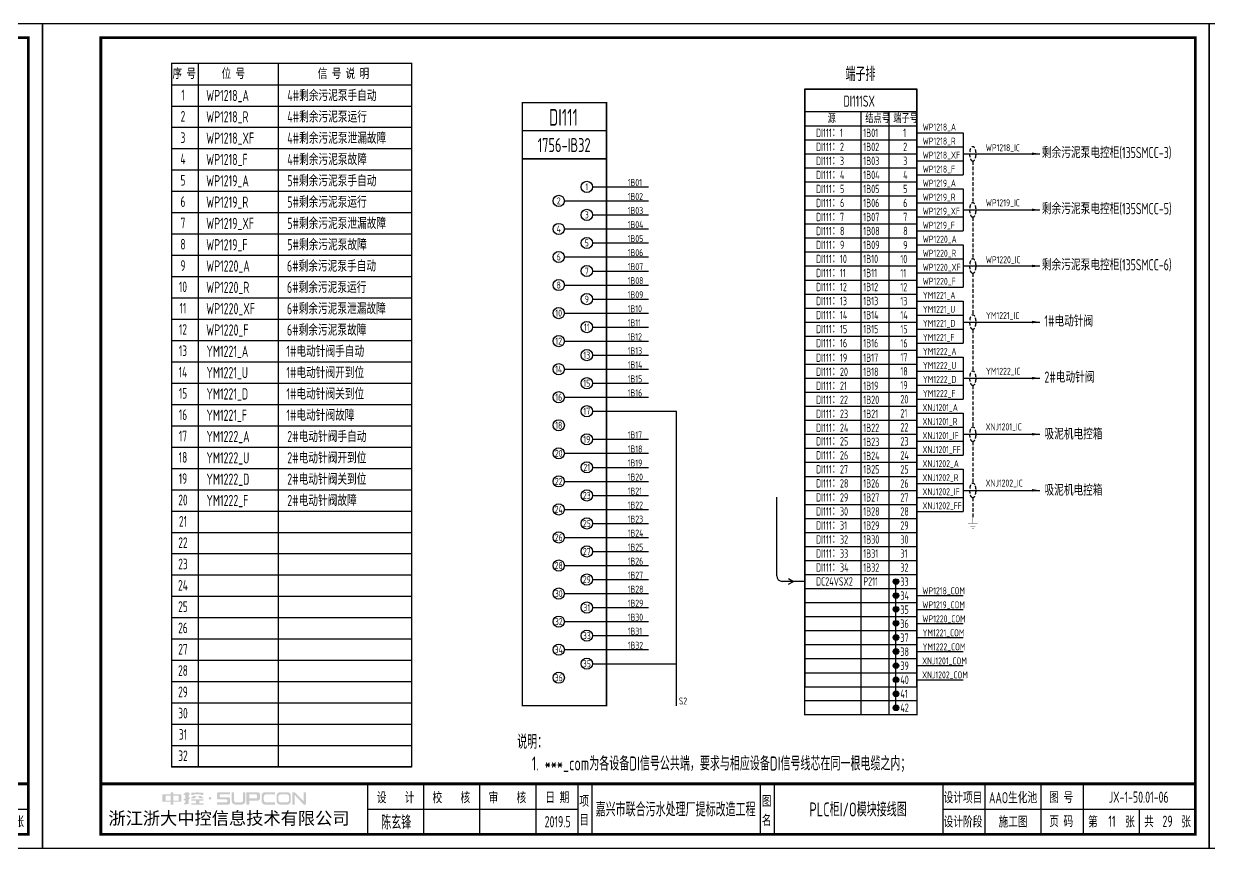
# Model space of a CAD drawing. Header units: millimetres. Extents: x 30557 to 235556, y -116603 to -73383.
# Drawn here: x 51280 to 55505, y -83077 to -80137 of the extents above; entities that cross this region are included whole.
import ezdxf
from ezdxf.enums import TextEntityAlignment as Align

# ---------------------------------------------------------------- set-up
doc = ezdxf.new("R2010")
doc.units = ezdxf.units.MM
doc.linetypes.add('DASHED2', pattern=[0.375, 0.25, -0.125])
doc.layers.add('1', color=3, linetype='Continuous')
doc.layers.add('符号层', color=3, linetype='Continuous')
doc.layers.add('_Drawing', color=7, linetype='Continuous', lineweight=25)
doc.styles.add('supcon', font='sceie.shx', dxfattribs={"width": 0.75, "height": 40, "bigfont": 'sceic.shx'})
doc.styles.add('Title', font='', dxfattribs={"height": 45})
doc.styles.get('Title').set_extended_font_data('SimHei')

# ---------------------------------------------------------------- blocks, each defined once
blk = doc.blocks.new('中控·SUPCON')
at = {"linetype": 'Continuous'}
h = blk.add_hatch(color=2, dxfattribs=at)
h.dxf.hatch_style = 1
h.paths.add_polyline_path([(34, 33), (20, 33), (20, 37), (15, 37), (15, 36), (15, 33), (0, 33), (0, 20), (13, 20), (15, 20), (15, 15), (20, 15), (20, 20), (22, 20), (34, 20)])
h.paths.add_polyline_path([(20, 30), (20, 31), (29, 31), (29, 22), (20, 22)], flags=16)
h.paths.add_polyline_path([(15, 30), (15, 22), (6, 22), (6, 31), (15, 31)], flags=16)
h.paths.add_polyline_path([(47, 32), (49, 32), (49, 35), (47, 35), (47, 37), (41, 37), (41, 35), (38, 35), (38, 32), (41, 32), (41, 25.8), (38, 25), (38, 22), (41, 22.8), (41, 18.3), (39, 17), (39, 15), (47, 16), (47, 24.5), (49, 25), (49, 28), (47, 27.5)])
h.paths.add_polyline_path([(61, 30), (55, 30), (52, 28), (52, 26), (58, 26)])
h.paths.add_polyline_path([(73, 28), (71, 28), (70, 30), (64, 30), (66, 26), (73, 26)])
h.paths.add_polyline_path([(73, 36), (64.6, 36), (64.6, 37), (60.4, 37), (60.4, 36), (52, 36), (52, 32), (56.8, 32), (56.8, 33.1), (68.2, 33.1), (68.2, 32), (73, 32)])
h.paths.add_polyline_path([(66, 22), (73, 22), (73, 24), (52, 24), (52, 22), (60, 22), (60, 17), (52, 17), (52, 15), (74, 15), (74, 17), (66, 17)])
h.paths.add_polyline_path([(82.7, 26.1, 1), (87.6, 26.1, 1)])
h.paths.add_polyline_path([(118, 28), (103.5, 28, -0.414214), (102.5, 29), (102.5, 32, -0.414214), (103.5, 33), (121, 33), (121, 37), (100.5, 37, 0.414214), (97.5, 34), (97.5, 27, 0.414214), (100.5, 24), (115, 24, -0.414214), (116, 23), (116, 20, -0.414214), (115, 19), (97.5, 19), (97.5, 15), (118, 15, 0.414214), (121, 18), (121, 25, 0.414214)])
h.paths.add_polyline_path([(128, 37), (124, 37), (124, 36), (124, 21, 0.414214), (130, 15), (142, 15, 0.414214), (148, 21), (148, 37), (144, 37), (144, 22, -0.414214), (141, 19), (131, 19, -0.414214), (128, 22)])
h.paths.add_polyline_path([(174, 26), (174, 33, 0.414214), (170, 37), (150, 37), (150, 36), (150, 15), (155, 15), (155, 22), (170, 22, 0.414214)])
h.paths.add_polyline_path([(167, 26), (155, 26), (155, 33), (167, 33, -0.414214), (169, 31), (169, 28, -0.414214)], flags=16)
h.paths.add_polyline_path([(201, 19), (185, 19, -0.414214), (181, 23), (181, 29, -0.414214), (185, 33), (201, 33), (201, 37), (183, 37, 0.414214), (177, 31), (177, 21, 0.414214), (183, 15), (201, 15)])
h.paths.add_polyline_path([(229, 21), (229, 31, 0.414214), (223, 37), (210, 37, 0.414214), (204, 31), (204, 21, 0.414214), (210, 15), (223, 15, 0.414214)])
h.paths.add_polyline_path([(207, 23), (207, 29, -0.414214), (211, 33), (222, 33, -0.414214), (226, 29), (226, 23, -0.414214), (222, 19), (211, 19, -0.414214)], flags=16)
h.paths.add_polyline_path([(236, 32.1), (252, 15), (256, 15), (256, 37), (252, 37), (252, 21), (236, 37), (232, 37), (232, 36), (232, 15), (236, 15)])
h = blk.add_hatch(color=2, dxfattribs=at)
h.dxf.hatch_style = 1
h.paths.add_polyline_path([(34, 33), (20, 33), (20, 37), (15, 37), (15, 36), (15, 33), (0, 33), (0, 20), (13, 20), (15, 20), (15, 15), (20, 15), (20, 20), (22, 20), (34, 20)])
h.paths.add_polyline_path([(20, 30), (20, 31), (29, 31), (29, 22), (20, 22)], flags=16)
h.paths.add_polyline_path([(15, 30), (15, 22), (6, 22), (6, 31), (15, 31)], flags=16)
h.paths.add_polyline_path([(47, 32), (49, 32), (49, 35), (47, 35), (47, 37), (41, 37), (41, 35), (38, 35), (38, 32), (41, 32), (41, 25.8), (38, 25), (38, 22), (41, 22.8), (41, 18.3), (39, 17), (39, 15), (47, 16), (47, 24.5), (49, 25), (49, 28), (47, 27.5)])
h.paths.add_polyline_path([(61, 30), (55, 30), (52, 28), (52, 26), (58, 26)])
h.paths.add_polyline_path([(73, 28), (71, 28), (70, 30), (64, 30), (66, 26), (73, 26)])
h.paths.add_polyline_path([(73, 36), (64.6, 36), (64.6, 37), (60.4, 37), (60.4, 36), (52, 36), (52, 32), (56.8, 32), (56.8, 33.1), (68.2, 33.1), (68.2, 32), (73, 32)])
h.paths.add_polyline_path([(66, 22), (73, 22), (73, 24), (52, 24), (52, 22), (60, 22), (60, 17), (52, 17), (52, 15), (74, 15), (74, 17), (66, 17)])
h.paths.add_polyline_path([(82.7, 26.1, 1), (87.6, 26.1, 1)])
h.paths.add_polyline_path([(118, 28), (103.5, 28, -0.414214), (102.5, 29), (102.5, 32, -0.414214), (103.5, 33), (121, 33), (121, 37), (100.5, 37, 0.414214), (97.5, 34), (97.5, 27, 0.414214), (100.5, 24), (115, 24, -0.414214), (116, 23), (116, 20, -0.414214), (115, 19), (97.5, 19), (97.5, 15), (118, 15, 0.414214), (121, 18), (121, 25, 0.414214)])
h.paths.add_polyline_path([(128, 37), (124, 37), (124, 36), (124, 21, 0.414214), (130, 15), (142, 15, 0.414214), (148, 21), (148, 37), (144, 37), (144, 22, -0.414214), (141, 19), (131, 19, -0.414214), (128, 22)])
h.paths.add_polyline_path([(174, 26), (174, 33, 0.414214), (170, 37), (150, 37), (150, 36), (150, 15), (155, 15), (155, 22), (170, 22, 0.414214)])
h.paths.add_polyline_path([(167, 26), (155, 26), (155, 33), (167, 33, -0.414214), (169, 31), (169, 28, -0.414214)], flags=16)
h.paths.add_polyline_path([(201, 19), (185, 19, -0.414214), (181, 23), (181, 29, -0.414214), (185, 33), (201, 33), (201, 37), (183, 37, 0.414214), (177, 31), (177, 21, 0.414214), (183, 15), (201, 15)])
h.paths.add_polyline_path([(229, 21), (229, 31, 0.414214), (223, 37), (210, 37, 0.414214), (204, 31), (204, 21, 0.414214), (210, 15), (223, 15, 0.414214)])
h.paths.add_polyline_path([(207, 23), (207, 29, -0.414214), (211, 33), (222, 33, -0.414214), (226, 29), (226, 23, -0.414214), (222, 19), (211, 19, -0.414214)], flags=16)
h.paths.add_polyline_path([(236, 32.1), (252, 15), (256, 15), (256, 37), (252, 37), (252, 21), (236, 37), (232, 37), (232, 36), (232, 15), (236, 15)])
h = blk.add_hatch(color=2, dxfattribs=at)
h.dxf.hatch_style = 1
h.paths.add_polyline_path([(34, 33), (20, 33), (20, 37), (15, 37), (15, 36), (15, 33), (0, 33), (0, 20), (13, 20), (15, 20), (15, 15), (20, 15), (20, 20), (22, 20), (34, 20)])
h.paths.add_polyline_path([(20, 30), (20, 31), (29, 31), (29, 22), (20, 22)], flags=16)
h.paths.add_polyline_path([(15, 30), (15, 22), (6, 22), (6, 31), (15, 31)], flags=16)
h.paths.add_polyline_path([(47, 32), (49, 32), (49, 35), (47, 35), (47, 37), (41, 37), (41, 35), (38, 35), (38, 32), (41, 32), (41, 25.8), (38, 25), (38, 22), (41, 22.8), (41, 18.3), (39, 17), (39, 15), (47, 16), (47, 24.5), (49, 25), (49, 28), (47, 27.5)])
h.paths.add_polyline_path([(61, 30), (55, 30), (52, 28), (52, 26), (58, 26)])
h.paths.add_polyline_path([(73, 28), (71, 28), (70, 30), (64, 30), (66, 26), (73, 26)])
h.paths.add_polyline_path([(73, 36), (64.6, 36), (64.6, 37), (60.4, 37), (60.4, 36), (52, 36), (52, 32), (56.8, 32), (56.8, 33.1), (68.2, 33.1), (68.2, 32), (73, 32)])
h.paths.add_polyline_path([(66, 22), (73, 22), (73, 24), (52, 24), (52, 22), (60, 22), (60, 17), (52, 17), (52, 15), (74, 15), (74, 17), (66, 17)])
h.paths.add_polyline_path([(82.7, 26.1, 1), (87.6, 26.1, 1)])
h.paths.add_polyline_path([(118, 28), (103.5, 28, -0.414214), (102.5, 29), (102.5, 32, -0.414214), (103.5, 33), (121, 33), (121, 37), (100.5, 37, 0.414214), (97.5, 34), (97.5, 27, 0.414214), (100.5, 24), (115, 24, -0.414214), (116, 23), (116, 20, -0.414214), (115, 19), (97.5, 19), (97.5, 15), (118, 15, 0.414214), (121, 18), (121, 25, 0.414214)])
h.paths.add_polyline_path([(128, 37), (124, 37), (124, 36), (124, 21, 0.414214), (130, 15), (142, 15, 0.414214), (148, 21), (148, 37), (144, 37), (144, 22, -0.414214), (141, 19), (131, 19, -0.414214), (128, 22)])
h.paths.add_polyline_path([(174, 26), (174, 33, 0.414214), (170, 37), (150, 37), (150, 36), (150, 15), (155, 15), (155, 22), (170, 22, 0.414214)])
h.paths.add_polyline_path([(167, 26), (155, 26), (155, 33), (167, 33, -0.414214), (169, 31), (169, 28, -0.414214)], flags=16)
h.paths.add_polyline_path([(201, 19), (185, 19, -0.414214), (181, 23), (181, 29, -0.414214), (185, 33), (201, 33), (201, 37), (183, 37, 0.414214), (177, 31), (177, 21, 0.414214), (183, 15), (201, 15)])
h.paths.add_polyline_path([(229, 21), (229, 31, 0.414214), (223, 37), (210, 37, 0.414214), (204, 31), (204, 21, 0.414214), (210, 15), (223, 15, 0.414214)])
h.paths.add_polyline_path([(207, 23), (207, 29, -0.414214), (211, 33), (222, 33, -0.414214), (226, 29), (226, 23, -0.414214), (222, 19), (211, 19, -0.414214)], flags=16)
h.paths.add_polyline_path([(236, 32.1), (252, 15), (256, 15), (256, 37), (252, 37), (252, 21), (236, 37), (232, 37), (232, 36), (232, 15), (236, 15)])
h = blk.add_hatch(color=2, dxfattribs=at)
h.dxf.hatch_style = 1
h.paths.add_polyline_path([(34, 33), (20, 33), (20, 37), (15, 37), (15, 36), (15, 33), (0, 33), (0, 20), (13, 20), (15, 20), (15, 15), (20, 15), (20, 20), (22, 20), (34, 20)])
h.paths.add_polyline_path([(20, 30), (20, 31), (29, 31), (29, 22), (20, 22)], flags=16)
h.paths.add_polyline_path([(15, 30), (15, 22), (6, 22), (6, 31), (15, 31)], flags=16)
h.paths.add_polyline_path([(47, 32), (49, 32), (49, 35), (47, 35), (47, 37), (41, 37), (41, 35), (38, 35), (38, 32), (41, 32), (41, 25.8), (38, 25), (38, 22), (41, 22.8), (41, 18.3), (39, 17), (39, 15), (47, 16), (47, 24.5), (49, 25), (49, 28), (47, 27.5)])
h.paths.add_polyline_path([(61, 30), (55, 30), (52, 28), (52, 26), (58, 26)])
h.paths.add_polyline_path([(73, 28), (71, 28), (70, 30), (64, 30), (66, 26), (73, 26)])
h.paths.add_polyline_path([(73, 36), (64.6, 36), (64.6, 37), (60.4, 37), (60.4, 36), (52, 36), (52, 32), (56.8, 32), (56.8, 33.1), (68.2, 33.1), (68.2, 32), (73, 32)])
h.paths.add_polyline_path([(66, 22), (73, 22), (73, 24), (52, 24), (52, 22), (60, 22), (60, 17), (52, 17), (52, 15), (74, 15), (74, 17), (66, 17)])
h.paths.add_polyline_path([(82.7, 26.1, 1), (87.6, 26.1, 1)])
h.paths.add_polyline_path([(118, 28), (103.5, 28, -0.414214), (102.5, 29), (102.5, 32, -0.414214), (103.5, 33), (121, 33), (121, 37), (100.5, 37, 0.414214), (97.5, 34), (97.5, 27, 0.414214), (100.5, 24), (115, 24, -0.414214), (116, 23), (116, 20, -0.414214), (115, 19), (97.5, 19), (97.5, 15), (118, 15, 0.414214), (121, 18), (121, 25, 0.414214)])
h.paths.add_polyline_path([(128, 37), (124, 37), (124, 36), (124, 21, 0.414214), (130, 15), (142, 15, 0.414214), (148, 21), (148, 37), (144, 37), (144, 22, -0.414214), (141, 19), (131, 19, -0.414214), (128, 22)])
h.paths.add_polyline_path([(174, 26), (174, 33, 0.414214), (170, 37), (150, 37), (150, 36), (150, 15), (155, 15), (155, 22), (170, 22, 0.414214)])
h.paths.add_polyline_path([(167, 26), (155, 26), (155, 33), (167, 33, -0.414214), (169, 31), (169, 28, -0.414214)], flags=16)
h.paths.add_polyline_path([(201, 19), (185, 19, -0.414214), (181, 23), (181, 29, -0.414214), (185, 33), (201, 33), (201, 37), (183, 37, 0.414214), (177, 31), (177, 21, 0.414214), (183, 15), (201, 15)])
h.paths.add_polyline_path([(229, 21), (229, 31, 0.414214), (223, 37), (210, 37, 0.414214), (204, 31), (204, 21, 0.414214), (210, 15), (223, 15, 0.414214)])
h.paths.add_polyline_path([(207, 23), (207, 29, -0.414214), (211, 33), (222, 33, -0.414214), (226, 29), (226, 23, -0.414214), (222, 19), (211, 19, -0.414214)], flags=16)
h.paths.add_polyline_path([(236, 32.1), (252, 15), (256, 15), (256, 37), (252, 37), (252, 21), (236, 37), (232, 37), (232, 36), (232, 15), (236, 15)])
h = blk.add_hatch(color=2, dxfattribs=at)
h.dxf.hatch_style = 1
h.paths.add_polyline_path([(34, 33), (20, 33), (20, 37), (15, 37), (15, 36), (15, 33), (0, 33), (0, 20), (13, 20), (15, 20), (15, 15), (20, 15), (20, 20), (22, 20), (34, 20)])
h.paths.add_polyline_path([(20, 30), (20, 31), (29, 31), (29, 22), (20, 22)], flags=16)
h.paths.add_polyline_path([(15, 30), (15, 22), (6, 22), (6, 31), (15, 31)], flags=16)
h.paths.add_polyline_path([(47, 32), (49, 32), (49, 35), (47, 35), (47, 37), (41, 37), (41, 35), (38, 35), (38, 32), (41, 32), (41, 25.8), (38, 25), (38, 22), (41, 22.8), (41, 18.3), (39, 17), (39, 15), (47, 16), (47, 24.5), (49, 25), (49, 28), (47, 27.5)])
h.paths.add_polyline_path([(61, 30), (55, 30), (52, 28), (52, 26), (58, 26)])
h.paths.add_polyline_path([(73, 28), (71, 28), (70, 30), (64, 30), (66, 26), (73, 26)])
h.paths.add_polyline_path([(73, 36), (64.6, 36), (64.6, 37), (60.4, 37), (60.4, 36), (52, 36), (52, 32), (56.8, 32), (56.8, 33.1), (68.2, 33.1), (68.2, 32), (73, 32)])
h.paths.add_polyline_path([(66, 22), (73, 22), (73, 24), (52, 24), (52, 22), (60, 22), (60, 17), (52, 17), (52, 15), (74, 15), (74, 17), (66, 17)])
h.paths.add_polyline_path([(82.7, 26.1, 1), (87.6, 26.1, 1)])
h.paths.add_polyline_path([(118, 28), (103.5, 28, -0.414214), (102.5, 29), (102.5, 32, -0.414214), (103.5, 33), (121, 33), (121, 37), (100.5, 37, 0.414214), (97.5, 34), (97.5, 27, 0.414214), (100.5, 24), (115, 24, -0.414214), (116, 23), (116, 20, -0.414214), (115, 19), (97.5, 19), (97.5, 15), (118, 15, 0.414214), (121, 18), (121, 25, 0.414214)])
h.paths.add_polyline_path([(128, 37), (124, 37), (124, 36), (124, 21, 0.414214), (130, 15), (142, 15, 0.414214), (148, 21), (148, 37), (144, 37), (144, 22, -0.414214), (141, 19), (131, 19, -0.414214), (128, 22)])
h.paths.add_polyline_path([(174, 26), (174, 33, 0.414214), (170, 37), (150, 37), (150, 36), (150, 15), (155, 15), (155, 22), (170, 22, 0.414214)])
h.paths.add_polyline_path([(167, 26), (155, 26), (155, 33), (167, 33, -0.414214), (169, 31), (169, 28, -0.414214)], flags=16)
h.paths.add_polyline_path([(201, 19), (185, 19, -0.414214), (181, 23), (181, 29, -0.414214), (185, 33), (201, 33), (201, 37), (183, 37, 0.414214), (177, 31), (177, 21, 0.414214), (183, 15), (201, 15)])
h.paths.add_polyline_path([(229, 21), (229, 31, 0.414214), (223, 37), (210, 37, 0.414214), (204, 31), (204, 21, 0.414214), (210, 15), (223, 15, 0.414214)])
h.paths.add_polyline_path([(207, 23), (207, 29, -0.414214), (211, 33), (222, 33, -0.414214), (226, 29), (226, 23, -0.414214), (222, 19), (211, 19, -0.414214)], flags=16)
h.paths.add_polyline_path([(236, 32.1), (252, 15), (256, 15), (256, 37), (252, 37), (252, 21), (236, 37), (232, 37), (232, 36), (232, 15), (236, 15)])
h = blk.add_hatch(color=2, dxfattribs=at)
h.dxf.hatch_style = 1
h.paths.add_polyline_path([(34, 33), (20, 33), (20, 37), (15, 37), (15, 36), (15, 33), (0, 33), (0, 20), (13, 20), (15, 20), (15, 15), (20, 15), (20, 20), (22, 20), (34, 20)])
h.paths.add_polyline_path([(20, 30), (20, 31), (29, 31), (29, 22), (20, 22)], flags=16)
h.paths.add_polyline_path([(15, 30), (15, 22), (6, 22), (6, 31), (15, 31)], flags=16)
h.paths.add_polyline_path([(47, 32), (49, 32), (49, 35), (47, 35), (47, 37), (41, 37), (41, 35), (38, 35), (38, 32), (41, 32), (41, 25.8), (38, 25), (38, 22), (41, 22.8), (41, 18.3), (39, 17), (39, 15), (47, 16), (47, 24.5), (49, 25), (49, 28), (47, 27.5)])
h.paths.add_polyline_path([(61, 30), (55, 30), (52, 28), (52, 26), (58, 26)])
h.paths.add_polyline_path([(73, 28), (71, 28), (70, 30), (64, 30), (66, 26), (73, 26)])
h.paths.add_polyline_path([(73, 36), (64.6, 36), (64.6, 37), (60.4, 37), (60.4, 36), (52, 36), (52, 32), (56.8, 32), (56.8, 33.1), (68.2, 33.1), (68.2, 32), (73, 32)])
h.paths.add_polyline_path([(66, 22), (73, 22), (73, 24), (52, 24), (52, 22), (60, 22), (60, 17), (52, 17), (52, 15), (74, 15), (74, 17), (66, 17)])
h.paths.add_polyline_path([(82.7, 26.1, 1), (87.6, 26.1, 1)])
h.paths.add_polyline_path([(118, 28), (103.5, 28, -0.414214), (102.5, 29), (102.5, 32, -0.414214), (103.5, 33), (121, 33), (121, 37), (100.5, 37, 0.414214), (97.5, 34), (97.5, 27, 0.414214), (100.5, 24), (115, 24, -0.414214), (116, 23), (116, 20, -0.414214), (115, 19), (97.5, 19), (97.5, 15), (118, 15, 0.414214), (121, 18), (121, 25, 0.414214)])
h.paths.add_polyline_path([(128, 37), (124, 37), (124, 36), (124, 21, 0.414214), (130, 15), (142, 15, 0.414214), (148, 21), (148, 37), (144, 37), (144, 22, -0.414214), (141, 19), (131, 19, -0.414214), (128, 22)])
h.paths.add_polyline_path([(174, 26), (174, 33, 0.414214), (170, 37), (150, 37), (150, 36), (150, 15), (155, 15), (155, 22), (170, 22, 0.414214)])
h.paths.add_polyline_path([(167, 26), (155, 26), (155, 33), (167, 33, -0.414214), (169, 31), (169, 28, -0.414214)], flags=16)
h.paths.add_polyline_path([(201, 19), (185, 19, -0.414214), (181, 23), (181, 29, -0.414214), (185, 33), (201, 33), (201, 37), (183, 37, 0.414214), (177, 31), (177, 21, 0.414214), (183, 15), (201, 15)])
h.paths.add_polyline_path([(229, 21), (229, 31, 0.414214), (223, 37), (210, 37, 0.414214), (204, 31), (204, 21, 0.414214), (210, 15), (223, 15, 0.414214)])
h.paths.add_polyline_path([(207, 23), (207, 29, -0.414214), (211, 33), (222, 33, -0.414214), (226, 29), (226, 23, -0.414214), (222, 19), (211, 19, -0.414214)], flags=16)
h.paths.add_polyline_path([(236, 32.1), (252, 15), (256, 15), (256, 37), (252, 37), (252, 21), (236, 37), (232, 37), (232, 36), (232, 15), (236, 15)])
blk = doc.blocks.new('supcon图框')
at = {"linetype": 'Continuous'}
for p, q in [((6145.7, 4361.7), (1987.7, 4361.7)), ((1987.7, 4361.7), (1987.7, 1421.7)), ((6145.7, 1421.7), (6145.7, 4361.7)), ((1987.7, 1421.7), (6145.7, 1421.7))]:
    blk.add_line(p, q, dxfattribs=at)
for p, q in [((3145.7, 1651.7), (3145.7, 1471.7)), ((3345.7, 1651.7), (3345.7, 1471.7)), ((3545.7, 1651.7), (3545.7, 1471.7)), ((3745.7, 1651.7), (3745.7, 1471.7)), ((3895.7, 1651.7), (3895.7, 1471.7)), ((3945.7, 1651.7), (3945.7, 1471.7)), ((4545.7, 1651.7), (4545.7, 1471.7)), ((4595.7, 1651.7), (4595.7, 1471.7)), ((5195.7, 1651.7), (5195.7, 1471.7)), ((5345.7, 1651.7), (5345.7, 1471.7)), ((5545.7, 1651.7), (5545.7, 1471.7)), ((5695.7, 1651.7), (5695.7, 1471.7)), ((3145.7, 1561.7), (3895.7, 1561.7)), ((5195.7, 1561.7), (6095.7, 1561.7)), ((5895.7, 1561.7), (5895.7, 1471.7))]:
    blk.add_line(p, q)
at = {"linetype": 'Continuous', "const_width": 10}
blk.add_lwpolyline([(2195.7, 4311.7), (6095.7, 4311.7), (6095.7, 1471.7), (2195.7, 1471.7)], close=True, dxfattribs=at)
blk.add_lwpolyline([(2195.7, 1651.7), (6095.7, 1651.7)], dxfattribs=at)
at = {"linetype": 'Continuous', "xscale": 2, "yscale": 2, "zscale": 2}
blk.add_blockref('中控·SUPCON', (2414.6, 1547.7), dxfattribs=at)
at = {"style": 'supcon', "width": 0.75}
for s, p in [('设    计', (3246.2, 1604.2)), ('校    核', (3444.8, 1604.2)), ('审    核', (3644.5, 1604.2)), ('日 期', (3822.5, 1604.2)), ('项', (3918.2, 1590.7)), ('图', (4568.2, 1590.7)), ('设计项目', (5268, 1604.2)), ('图 号', (5618, 1604.2)), ('目', (3918.2, 1522.9)), ('名', (4568.2, 1522.9)), ('设计阶段', (5268, 1518.1)), ('施工图', (5446.5, 1518.1)), ('页 码', (5618, 1518.1)), ('第      张', (5797, 1518.1)), ('共      张', (5997, 1518.1))]:
    blk.add_text(s, height=40, dxfattribs=at).set_placement(p, align=Align.MIDDLE)
at = {"style": 'Title'}
blk.add_text('浙江浙大中控信息技术有限公司', height=45, dxfattribs=at).set_placement((2222.8, 1506.2))
blk = doc.blocks.new('DI端子_42')
at = {"lineweight": -3}
h = blk.add_hatch(color=256, dxfattribs=at)
h.dxf.hatch_style = 1
h.paths.add_polyline_path([(10680.5, 453.6, 1), (10660.5, 453.6, 1)])
h = blk.add_hatch(color=256, dxfattribs=at)
h.dxf.hatch_style = 1
h.paths.add_polyline_path([(10680.5, 403.6, 1), (10660.5, 403.6, 1)])
h = blk.add_hatch(color=256, dxfattribs=at)
h.dxf.hatch_style = 1
h.paths.add_polyline_path([(10680.5, 354.9, 1), (10660.5, 354.9, 1)])
h = blk.add_hatch(color=256, dxfattribs=at)
h.dxf.hatch_style = 1
h.paths.add_polyline_path([(10680.5, 304.9, 1), (10660.5, 304.9, 1)])
h = blk.add_hatch(color=256, dxfattribs=at)
h.dxf.hatch_style = 1
h.paths.add_polyline_path([(10680.5, 254.2, 1), (10660.5, 254.2, 1)])
h = blk.add_hatch(color=256, dxfattribs=at)
h.dxf.hatch_style = 1
h.paths.add_polyline_path([(10680.5, 204.2, 1), (10660.5, 204.2, 1)])
h = blk.add_hatch(color=256, dxfattribs=at)
h.dxf.hatch_style = 1
h.paths.add_polyline_path([(10680.5, 153.8, 1), (10660.5, 153.8, 1)])
h = blk.add_hatch(color=256, dxfattribs=at)
h.dxf.hatch_style = 1
h.paths.add_polyline_path([(10680.5, 103.8, 1), (10660.5, 103.8, 1)])
h = blk.add_hatch(color=256, dxfattribs=at)
h.dxf.hatch_style = 1
h.paths.add_polyline_path([(10680.5, 53.5, 1), (10660.5, 53.5, 1)])
h = blk.add_hatch(color=256, dxfattribs=at)
h.dxf.hatch_style = 1
h.paths.add_polyline_path([(10680.5, 3.5, 1), (10660.5, 3.5, 1)])
for p, q in [((10345.5, 2208.8), (10345.5, 78.8)), ((10745.5, 2208.8), (10345.5, 2208.8)), ((10745.5, 78.8), (10745.5, 2208.8)), ((10545.5, 2128.8), (10545.5, 78.8)), ((10645.5, 2128.8), (10645.5, 78.8)), ((10345.5, 2078.8), (10745.5, 2078.8)), ((10345.5, 2028.8), (10745.5, 2028.8)), ((10345.5, 1978.8), (10745.5, 1978.8)), ((10345.5, 1928.8), (10745.5, 1928.8)), ((10345.5, 1878.8), (10745.5, 1878.8)), ((10345.5, 1828.8), (10745.5, 1828.8)), ((10345.5, 1778.8), (10745.5, 1778.8)), ((10345.5, 1728.8), (10745.5, 1728.8)), ((10345.5, 1678.8), (10745.5, 1678.8)), ((10345.5, 1628.8), (10745.5, 1628.8)), ((10345.5, 1578.8), (10745.5, 1578.8)), ((10345.5, 1528.8), (10745.5, 1528.8)), ((10345.5, 1478.8), (10745.5, 1478.8)), ((10345.5, 1428.8), (10745.5, 1428.8)), ((10345.5, 1378.8), (10745.5, 1378.8)), ((10345.5, 1328.8), (10745.5, 1328.8)), ((10345.5, 1278.8), (10745.5, 1278.8)), ((10345.5, 1228.8), (10745.5, 1228.8)), ((10345.5, 1178.8), (10745.5, 1178.8)), ((10345.5, 1128.8), (10745.5, 1128.8)), ((10345.5, 1078.8), (10745.5, 1078.8)), ((10345.5, 1028.8), (10745.5, 1028.8)), ((10345.5, 978.8), (10745.5, 978.8)), ((10345.5, 928.8), (10745.5, 928.8)), ((10345.5, 878.8), (10745.5, 878.8)), ((10345.5, 828.8), (10745.5, 828.8)), ((10345.5, 778.8), (10745.5, 778.8)), ((10345.5, 728.8), (10745.5, 728.8)), ((10345.5, 678.8), (10745.5, 678.8)), ((10345.5, 628.8), (10745.5, 628.8)), ((10345.5, 578.8), (10745.5, 578.8)), ((10345.5, 528.8), (10745.5, 528.8)), ((10345.5, 478.8), (10745.5, 478.8)), ((10345.5, 428.8), (10745.5, 428.8)), ((10345.5, 378.8), (10745.5, 378.8)), ((10345.5, 328.8), (10745.5, 328.8)), ((10345.5, 278.8), (10745.5, 278.8)), ((10345.5, 228.8), (10745.5, 228.8)), ((10345.5, 178.8), (10745.5, 178.8)), ((10345.5, 128.8), (10745.5, 128.8))]:
    blk.add_line(p, q, dxfattribs=at)
for p, q in [((10345.5, 2208.8), (10745.5, 2208.8)), ((10345.5, -21.2), (10345.5, 2208.8)), ((10745.5, 2208.8), (10745.5, -21.2)), ((10670, 2.9), (10670, 454.3)), ((10345.5, 78.8), (10745.5, 78.8)), ((10345.5, 28.8), (10345.5, 78.8)), ((10545.5, 78.8), (10545.5, -21.2)), ((10645.5, 78.8), (10645.5, -21.2)), ((10745.5, 78.8), (10745.5, 28.8)), ((10745.5, 28.8), (10345.5, 28.8)), ((10345.5, -21.2), (10345.5, 28.8)), ((10745.5, 28.8), (10745.5, -21.2)), ((10745.5, -21.2), (10345.5, -21.2)), ((10745.5, -21.2), (10345.5, -21.2))]:
    blk.add_line(p, q)
at = {"const_width": 5}
blk.add_lwpolyline([(10345.5, 2208.8), (10745.5, 2208.8), (10745.5, -21.2), (10345.5, -21.2), (10345.5, 2208.8)], dxfattribs=at)
at = {"lineweight": -3, "const_width": 5}
blk.add_lwpolyline([(10345.5, 2128.8), (10745.5, 2128.8)], dxfattribs=at)
at = {"lineweight": -3}
for centre in [(10670.5, 453.6), (10670.5, 403.6), (10670.5, 354.9), (10670.5, 304.9), (10670.5, 254.2), (10670.5, 204.2), (10670.5, 153.8), (10670.5, 103.8), (10670.5, 53.5), (10670.5, 3.5)]:
    blk.add_circle(centre, 10, dxfattribs=at)
at = {"color": 7, "style": 'supcon', "width": 0.75}
for s, p in [('源', (10427.3, 2088.6)), ('结点号', (10561.2, 2088.6)), ('端子号', (10661.2, 2088.6)), ('1', (10696.4, 2038.6)), ('2', (10696.4, 1988.6)), ('3', (10696.4, 1938.6)), ('4', (10696.4, 1888.6)), ('5', (10696.4, 1838.6)), ('6', (10696.4, 1788.6)), ('7', (10696.4, 1738.6)), ('8', (10696.4, 1688.6)), ('9', (10696.4, 1638.6)), ('10', (10686.4, 1588.6)), ('11', (10686.4, 1538.6)), ('12', (10686.4, 1488.6)), ('13', (10686.4, 1438.6)), ('14', (10686.4, 1388.6)), ('15', (10686.4, 1338.6)), ('16', (10686.4, 1288.6)), ('17', (10686.4, 1238.6)), ('18', (10686.4, 1188.6)), ('19', (10686.4, 1138.6)), ('20', (10686.4, 1088.6)), ('21', (10686.4, 1038.6)), ('22', (10686.4, 988.6)), ('23', (10686.4, 938.6)), ('24', (10686.4, 888.6)), ('25', (10686.4, 838.6)), ('26', (10686.4, 788.6)), ('27', (10686.4, 738.6)), ('28', (10686.4, 688.6)), ('29', (10686.4, 638.6)), ('30', (10686.4, 588.6)), ('31', (10686.4, 538.6)), ('32', (10686.4, 488.6)), ('33', (10686.4, 438.6)), ('34', (10686.4, 388.6)), ('35', (10686.4, 338.6)), ('36', (10686.4, 288.6)), ('37', (10686.4, 238.6)), ('38', (10686.4, 188.6)), ('39', (10686.4, 138.6)), ('40', (10686.4, 88.6)), ('41', (10686.4, 38.6)), ('42', (10686.4, -11.2))]:
    blk.add_text(s, height=30, dxfattribs=at).set_placement(p)
blk = doc.blocks.new('1756-IB32')
at = {"linetype": 'Continuous'}
for p, q in [((13409.3, 32239.5), (13609.3, 32239.5)), ((13309.3, 32189.5), (13609.3, 32189.5)), ((13409.3, 32139.5), (13609.3, 32139.5)), ((13309.3, 32089.5), (13609.3, 32089.5)), ((13409.3, 32039.5), (13609.3, 32039.5)), ((13309.3, 31989.5), (13609.3, 31989.5)), ((13409.3, 31939.5), (13609.3, 31939.5)), ((13309.3, 31889.5), (13609.3, 31889.5)), ((13409.3, 31839.5), (13609.3, 31839.5)), ((13309.3, 31789.5), (13609.3, 31789.5)), ((13409.3, 31739.5), (13609.3, 31739.5)), ((13309.3, 31689.5), (13609.3, 31689.5)), ((13409.3, 31639.5), (13609.3, 31639.5)), ((13309.3, 31589.5), (13609.3, 31589.5)), ((13409.3, 31539.5), (13609.3, 31539.5)), ((13309.3, 31489.5), (13609.3, 31489.5)), ((13409.3, 31339.5), (13609.3, 31339.5)), ((13309.3, 31289.5), (13609.3, 31289.5)), ((13409.3, 31239.5), (13609.3, 31239.5)), ((13309.3, 31189.5), (13609.3, 31189.5)), ((13409.3, 31139.5), (13609.3, 31139.5)), ((13309.3, 31089.5), (13609.3, 31089.5)), ((13409.3, 31039.5), (13609.3, 31039.5)), ((13309.3, 30989.5), (13609.3, 30989.5)), ((13409.3, 30939.5), (13609.3, 30939.5)), ((13309.3, 30889.5), (13609.3, 30889.5)), ((13409.3, 30839.5), (13609.3, 30839.5)), ((13309.3, 30789.5), (13609.3, 30789.5)), ((13409.3, 30739.5), (13609.3, 30739.5)), ((13309.3, 30689.5), (13609.3, 30689.5)), ((13409.3, 30639.5), (13609.3, 30639.5)), ((13309.3, 30589.5), (13609.3, 30589.5))]:
    blk.add_line(p, q, dxfattribs=at)
at = {"color": 5, "linetype": 'Continuous'}
for p, q in [((13409.3, 31439.5), (13709.3, 31439.5)), ((13709.3, 30389.5), (13709.3, 31439.5)), ((13409.3, 30539.5), (13709.3, 30539.5))]:
    blk.add_line(p, q, dxfattribs=at)
at = {"linetype": 'Continuous', "const_width": 5}
blk.add_lwpolyline([(13159.3, 32539.5), (13459.3, 32539.5), (13459.3, 30389.5), (13159.3, 30389.5)], close=True, dxfattribs=at)
for points in [[(13159.3, 32439.5), (13459.3, 32439.5)], [(13159.3, 32339.5), (13459.3, 32339.5)]]:
    blk.add_lwpolyline(points, dxfattribs=at)
at = {"lineweight": -3}
for centre in [(13389.3, 32239.5), (13289.3, 32189.5), (13389.3, 32139.5), (13289.3, 32089.5), (13389.3, 32039.5), (13289.3, 31989.5), (13389.3, 31939.5), (13289.3, 31889.5), (13389.3, 31839.5), (13289.3, 31789.5), (13389.3, 31739.5), (13289.3, 31689.5), (13389.3, 31639.5), (13289.3, 31589.5), (13389.3, 31539.5), (13289.3, 31489.5), (13389.3, 31439.5), (13289.3, 31389.5), (13389.3, 31339.5), (13289.3, 31289.5), (13389.3, 31239.5), (13289.3, 31189.5), (13389.3, 31139.5), (13289.3, 31089.5), (13389.3, 31039.5), (13289.3, 30989.5), (13389.3, 30939.5), (13289.3, 30889.5), (13389.3, 30839.5), (13289.3, 30789.5), (13389.3, 30739.5), (13289.3, 30689.5), (13389.3, 30639.5), (13289.3, 30589.5), (13389.3, 30539.5), (13289.3, 30489.5)]:
    blk.add_circle(centre, 20, dxfattribs=at)
at = {"color": 7, "style": 'supcon', "width": 0.75}
blk.add_text('1756-IB32', height=50, dxfattribs=at).set_placement((13308.4, 32388.6), align=Align.MIDDLE)
at = {"style": 'supcon', "width": 0.75}
for s, p in [('1', (13389.1, 32239.5)), ('2', (13289.1, 32189.5)), ('3', (13389.1, 32139.5)), ('4', (13289.1, 32089.5)), ('5', (13389.1, 32039.5)), ('6', (13289.1, 31989.5)), ('7', (13389.1, 31939.5)), ('8', (13289.1, 31889.5)), ('9', (13389.1, 31839.5)), ('10', (13289.1, 31789.5)), ('11', (13389.1, 31739.5)), ('12', (13289.1, 31689.5)), ('13', (13389.1, 31639.5)), ('14', (13289.1, 31589.5)), ('15', (13389.1, 31539.5)), ('16', (13289.1, 31489.5)), ('17', (13389.1, 31439.5)), ('18', (13289.1, 31389.5)), ('19', (13389.1, 31339.5)), ('20', (13289.1, 31289.5)), ('21', (13389.1, 31239.5)), ('22', (13289.1, 31189.5)), ('23', (13389.1, 31139.5)), ('24', (13289.1, 31089.5)), ('25', (13389.1, 31039.5)), ('26', (13289.1, 30989.5)), ('27', (13389.1, 30939.5)), ('28', (13289.1, 30889.5)), ('29', (13389.1, 30839.5)), ('30', (13289.1, 30789.5)), ('31', (13389.1, 30739.5)), ('32', (13289.1, 30689.5)), ('33', (13389.1, 30639.5)), ('34', (13289.1, 30589.5)), ('35', (13389.1, 30539.5)), ('36', (13289.1, 30489.5))]:
    blk.add_text(s, height=25, dxfattribs=at).set_placement(p, align=Align.MIDDLE)

msp = doc.modelspace()

# ---------------------------------------------------------------- linework, layer by layer
at = {"lineweight": -3}
for p, q in [((51902.1, -80278.3), (51902.1, -81038.3)), ((52187.1, -80278.3), (52187.1, -81038.3)), ((51807.1, -80354.3), (52662.1, -80354.3)), ((51807.1, -80430.3), (52662.1, -80430.3)), ((51807.1, -80506.3), (52662.1, -80506.3)), ((51807.1, -80582.3), (52662.1, -80582.3)), ((51807.1, -80658.3), (52662.1, -80658.3)), ((51807.1, -80734.3), (52662.1, -80734.3)), ((51807.1, -80810.3), (52662.1, -80810.3)), ((51807.1, -80886.3), (52662.1, -80886.3)), ((51807.1, -80962.3), (52662.1, -80962.3)), ((51807.1, -81038.3), (52662.1, -81038.3)), ((51902.1, -81038.3), (51902.1, -82786.3)), ((52187.1, -81038.3), (52187.1, -82786.3)), ((51807.1, -81114.3), (52662.1, -81114.3)), ((51807.1, -81190.3), (52662.1, -81190.3)), ((51807.1, -81266.3), (52662.1, -81266.3)), ((51807.1, -81342.3), (52662.1, -81342.3)), ((51807.1, -81418.3), (52662.1, -81418.3)), ((51807.1, -81494.3), (52662.1, -81494.3)), ((51807.1, -81570.3), (52662.1, -81570.3)), ((51807.1, -81646.3), (52662.1, -81646.3)), ((51807.1, -81722.3), (52662.1, -81722.3)), ((51807.1, -81798.3), (52662.1, -81798.3)), ((51807.1, -81874.3), (52662.1, -81874.3)), ((51807.1, -81950.3), (52662.1, -81950.3)), ((51807.1, -82026.3), (52662.1, -82026.3)), ((51807.1, -82102.3), (52662.1, -82102.3)), ((51807.1, -82178.3), (52662.1, -82178.3)), ((51807.1, -82254.3), (52662.1, -82254.3)), ((51807.1, -82330.3), (52662.1, -82330.3)), ((51807.1, -82406.3), (52662.1, -82406.3)), ((51807.1, -82482.3), (52662.1, -82482.3)), ((51807.1, -82558.3), (52662.1, -82558.3)), ((51807.1, -82634.3), (52662.1, -82634.3)), ((51807.1, -82710.3), (52662.1, -82710.3)), ((51807.1, -82786.3), (52662.1, -82786.3))]:
    msp.add_line(p, q, dxfattribs=at)
for p, q in [((54463.3, -80525.6), (54627.5, -80525.6)), ((54627.5, -80525.6), (54627.5, -80675.6)), ((54463.3, -80575.6), (54627.5, -80575.6)), ((54627.5, -80600.6), (54901, -80600.6)), ((54463.3, -80625.6), (54627.5, -80625.6)), ((54463.3, -80675.6), (54627.5, -80675.6)), ((54463.3, -80725.6), (54627.5, -80725.6)), ((54627.5, -80725.6), (54627.5, -80875.6)), ((54463.3, -80775.6), (54627.5, -80775.6)), ((54627.5, -80800.6), (54901, -80800.6)), ((54463.3, -80825.6), (54627.5, -80825.6)), ((54463.3, -80875.6), (54627.5, -80875.6)), ((54463.3, -80925.6), (54627.5, -80925.6)), ((54627.5, -80925.6), (54627.5, -81075.6)), ((54463.3, -80975.6), (54627.5, -80975.6)), ((54463.3, -81025.6), (54627.5, -81025.6)), ((54627.5, -81000.6), (54901, -81000.6)), ((54463.3, -81075.6), (54627.5, -81075.6)), ((54463.3, -81125.6), (54627.5, -81125.6)), ((54627.5, -81125.6), (54627.5, -81275.6)), ((54463.3, -81175.6), (54627.5, -81175.6)), ((54463.3, -81225.6), (54627.5, -81225.6)), ((54627.5, -81200.6), (54901, -81200.6)), ((54463.3, -81275.6), (54627.5, -81275.6)), ((54463.3, -81325.6), (54627.5, -81325.6)), ((54627.5, -81325.6), (54627.5, -81475.6)), ((54463.3, -81375.6), (54627.5, -81375.6)), ((54627.5, -81400.6), (54901, -81400.6)), ((54463.3, -81425.6), (54627.5, -81425.6)), ((54463.3, -81475.6), (54627.5, -81475.6)), ((54463.3, -81525.6), (54627.5, -81525.6)), ((54627.5, -81525.6), (54627.5, -81675.6)), ((54463.3, -81575.6), (54627.5, -81575.6)), ((54627.5, -81600.6), (54901, -81600.6)), ((54463.3, -81625.6), (54627.5, -81625.6)), ((54463.3, -81675.6), (54627.5, -81675.6)), ((54463.3, -81725.6), (54627.5, -81725.6)), ((54627.5, -81725.6), (54627.5, -81875.6)), ((54463.3, -81775.6), (54627.5, -81775.6)), ((54463.3, -81825.6), (54627.5, -81825.6)), ((54627.5, -81800.6), (54901, -81800.6)), ((54463.3, -81875.6), (54627.5, -81875.6)), ((54463.3, -82175.6), (54627.5, -82175.6)), ((54463.3, -82225.6), (54627.5, -82225.6)), ((54463.3, -82275.6), (54627.5, -82275.6)), ((54463.3, -82325.6), (54627.5, -82325.6)), ((54463.3, -82375.6), (54627.5, -82375.6)), ((54463.3, -82425.6), (54627.5, -82425.6)), ((54463.3, -82475.6), (54627.5, -82475.6))]:
    msp.add_line(p, q)
at = {"color": 0, "linetype": 'DASHED2', "ltscale": 50}
for p, q in [((54662.2, -80627.2), (54662.2, -80774.4)), ((54662.2, -80827.2), (54662.2, -80974.4)), ((54662.2, -81027.2), (54662.2, -81174.4)), ((54662.2, -81227.2), (54662.2, -81374.4)), ((54662.2, -81427.2), (54662.2, -81574.4)), ((54662.2, -81627.2), (54662.2, -81774.4)), ((54662.2, -81827.2), (54662.2, -81897.8))]:
    msp.add_line(p, q, dxfattribs=at)
at = {"color": 37, "linetype": 'Continuous'}
for p, q in [((53963.3, -82105.1), (53963.3, -81825.1)), ((54063.3, -82125.1), (53983.3, -82125.1)), ((54005.9, -82115.1), (54023.3, -82125.1)), ((54005.9, -82135.1), (54023.3, -82125.1))]:
    msp.add_line(p, q, dxfattribs=at)
at = {"lineweight": -3, "const_width": 4.75}
msp.add_lwpolyline([(51807.1, -80278.3), (51807.1, -82786.3), (52662.1, -82786.3), (52662.1, -80278.3)], close=True, dxfattribs=at)
for points in [[(54901, -80600.6, 0, 9, 0), (54873.3, -80600.6, 9, 9, 0)], [(54901, -80800.6, 0, 9, 0), (54873.3, -80800.6, 9, 9, 0)], [(54901, -81000.6, 0, 9, 0), (54873.3, -81000.6, 9, 9, 0)], [(54901, -81200.6, 0, 9, 0), (54873.3, -81200.6, 9, 9, 0)], [(54901, -81400.6, 0, 9, 0), (54873.3, -81400.6, 9, 9, 0)], [(54901, -81600.6, 0, 9, 0), (54873.3, -81600.6, 9, 9, 0)], [(54901, -81800.6, 0, 9, 0), (54873.3, -81800.6, 9, 9, 0)]]:
    msp.add_lwpolyline(points, format="xyseb")
at = {"color": 37, "linetype": 'Continuous'}
msp.add_arc((53983.3, -82105.1), 20, 180, 270, dxfattribs=at)
at = {"color": 0, "linetype": 'DASHED2', "ltscale": 50}
for centre in [(54662.2, -80600.8), (54662.2, -80800.8), (54662.2, -81000.8), (54662.2, -81200.8), (54662.2, -81400.8), (54662.2, -81600.8), (54662.2, -81800.8)]:
    msp.add_ellipse(centre, major_axis=(0, -26.4), ratio=0.394838, dxfattribs=at)
at = {"layer": '1', "color": 0, "const_width": 1.62}
for points in [[(54662.2, -81897.8), (54662.2, -81918.8)], [(54645.1, -81918.8), (54679.2, -81918.8)], [(54653.2, -81928.3), (54671.6, -81928.3)], [(54658.9, -81935.3), (54666, -81935.3)]]:
    msp.add_lwpolyline(points, dxfattribs=at)

# ---------------------------------------------------------------- block references
for name, p in [('supcon图框', (45201.2, -84498.5)), ('supcon图框', (49359.2, -84498.5)), ('supcon图框', (53517.2, -84498.5)), ('DI端子_42', (43717.7, -82579.5))]:
    msp.add_blockref(name, p)
at = {"color": 1}
msp.add_blockref('1756-IB32', (39897.5, -112958.1), dxfattribs=at)

# ---------------------------------------------------------------- texts
at = {"style": 'supcon', "width": 0.75}
for s, p in [('序 号', (51852.2, -80334)), ('位 号', (52027.3, -80334)), ('信 号 说 明', (52419.7, -80334)), ('1', (51847.7, -80410)), ('2', (51847.7, -80486)), ('3', (51847.7, -80562)), ('4', (51847.7, -80638)), ('5', (51847.7, -80714)), ('6', (51847.7, -80790)), ('7', (51847.7, -80866)), ('8', (51847.7, -80942)), ('9', (51847.7, -81018)), ('10', (51847.7, -81094)), ('11', (51847.7, -81170)), ('12', (51847.7, -81246)), ('13', (51847.7, -81322)), ('14', (51847.7, -81398)), ('15', (51847.7, -81474)), ('16', (51847.7, -81550)), ('17', (51847.7, -81626)), ('18', (51847.7, -81702)), ('19', (51847.7, -81778)), ('20', (51847.7, -81854)), ('21', (51847.7, -81930)), ('22', (51847.7, -82006)), ('23', (51847.7, -82082)), ('24', (51847.7, -82158)), ('25', (51847.7, -82234)), ('26', (51847.7, -82310)), ('27', (51847.7, -82386)), ('28', (51847.7, -82462)), ('29', (51847.7, -82538)), ('30', (51847.7, -82614)), ('31', (51847.7, -82690)), ('32', (51847.7, -82766))]:
    msp.add_text(s, height=38, dxfattribs=at).set_placement(p, align=Align.CENTER)
at = {"linetype": 'Continuous', "style": 'supcon', "width": 0.75}
for s, height, p in [('WP1218_A', 40, (51930.5, -80412.8)), ('4#剩余污泥泵手自动', 40, (52219.4, -80412.8)), ('WP1218_R', 40, (51930.5, -80488.8)), ('4#剩余污泥泵运行', 40, (52219.4, -80488.8)), ('4#剩余污泥泵泄漏故障', 40, (52219.4, -80564.8)), ('WP1218_A', 25, (54483.3, -80517.8)), ('WP1218_XF', 40, (51930.5, -80564.8)), ('WP1218_R', 25, (54483.3, -80567.8)), ('WP1218_F', 40, (51930.5, -80640.8)), ('4#剩余污泥泵故障', 40, (52219.4, -80640.8)), ('WP1218_XF', 25, (54483.3, -80617.8)), ('WP1218_IC', 25, (54708.2, -80591.5)), ('剩余污泥泵电控柜(135SMCC-3)', 40, (54908.3, -80616.2)), ('WP1218_F', 25, (54483.3, -80667.8)), ('WP1219_A', 40, (51930.5, -80716.8)), ('5#剩余污泥泵手自动', 40, (52219.4, -80716.8)), ('WP1219_A', 25, (54483.3, -80717.8)), ('WP1219_R', 40, (51930.5, -80792.8)), ('5#剩余污泥泵运行', 40, (52219.4, -80792.8)), ('WP1219_R', 25, (54483.3, -80767.8)), ('WP1219_IC', 25, (54708.2, -80787.8)), ('剩余污泥泵电控柜(135SMCC-5)', 40, (54908.3, -80816.2)), ('WP1219_XF', 25, (54483.3, -80817.8)), ('WP1219_XF', 40, (51930.5, -80868.8)), ('5#剩余污泥泵泄漏故障', 40, (52219.4, -80868.8)), ('WP1219_F', 25, (54483.3, -80867.8)), ('5#剩余污泥泵故障', 40, (52219.4, -80944.8)), ('WP1220_A', 25, (54483.3, -80917.8)), ('WP1219_F', 40, (51930.5, -80944.8)), ('WP1220_R', 25, (54483.3, -80967.8)), ('WP1220_A', 40, (51930.5, -81020.8)), ('6#剩余污泥泵手自动', 40, (52218.3, -81020.8)), ('WP1220_IC', 25, (54708.2, -80990.9)), ('剩余污泥泵电控柜(135SMCC-6)', 40, (54908.3, -81016.2)), ('WP1220_XF', 25, (54483.3, -81017.8)), ('WP1220_R', 40, (51930.5, -81096.8)), ('6#剩余污泥泵运行', 40, (52218.3, -81096.8)), ('WP1220_F', 25, (54483.3, -81067.8)), ('YM1221_A', 25, (54484, -81117.8)), ('WP1220_XF', 40, (51930.5, -81172.8)), ('6#剩余污泥泵泄漏故障', 40, (52218.3, -81172.8)), ('YM1221_U', 25, (54484, -81167.8)), ('YM1221_D', 25, (54484, -81217.8)), ('YM1221_IC', 25, (54708.9, -81189.9)), ('1#电动针阀', 40, (54917.4, -81216.8)), ('WP1220_F', 40, (51930.5, -81248.8)), ('6#剩余污泥泵故障', 40, (52218.3, -81248.8)), ('1#电动针阀手自动', 40, (52216.1, -81324.8)), ('YM1221_F', 25, (54484, -81267.8)), ('YM1221_A', 40, (51931.6, -81324.8)), ('YM1222_A', 25, (54484, -81317.8)), ('YM1221_U', 40, (51931.6, -81400.8)), ('1#电动针阀开到位', 40, (52216.1, -81400.8)), ('YM1222_U', 25, (54484, -81367.8)), ('YM1222_IC', 25, (54708.9, -81388.6)), ('YM1222_D', 25, (54484, -81417.8)), ('2#电动针阀', 40, (54917.4, -81416.8)), ('YM1221_D', 40, (51931.6, -81476.8)), ('1#电动针阀关到位', 40, (52216.1, -81476.8)), ('YM1222_F', 25, (54484, -81467.8)), ('XNJ1201_A', 25, (54482.6, -81517.8)), ('YM1221_F', 40, (51931.6, -81552.8)), ('1#电动针阀故障', 40, (52216.1, -81552.8)), ('XNJ1201_R', 25, (54482.6, -81567.8)), ('XNJ1201_IC', 25, (54707.6, -81586.8)), ('YM1222_A', 40, (51931.6, -81628.8)), ('2#电动针阀手自动', 40, (52219.4, -81628.8)), ('XNJ1201_IF', 25, (54482.6, -81617.8)), ('2#电动针阀开到位', 40, (52219.4, -81704.8)), ('XNJ1201_FF', 25, (54482.6, -81667.8)), ('YM1222_U', 40, (51931.6, -81704.8)), ('XNJ1202_A', 25, (54482.6, -81717.8)), ('YM1222_D', 40, (51931.6, -81780.8)), ('2#电动针阀关到位', 40, (52219.4, -81780.8)), ('XNJ1202_R', 25, (54482.6, -81767.8)), ('XNJ1202_IC', 25, (54707.6, -81787.1)), ('YM1222_F', 40, (51931.6, -81856.8)), ('2#电动针阀故障', 40, (52219.4, -81856.8)), ('XNJ1202_IF', 25, (54482.6, -81817.8)), ('XNJ1202_FF', 25, (54482.6, -81867.8)), ('WP1218_COM', 25, (54482.2, -82171.2)), ('WP1219_COM', 25, (54482.2, -82221.2)), ('WP1220_COM', 25, (54482.2, -82271.2)), ('YM1221_COM', 25, (54482.9, -82321.2)), ('YM1222_COM', 25, (54482.9, -82371.2)), ('XNJ1201_COM', 25, (54481.5, -82421.2)), ('XNJ1202_COM', 25, (54481.5, -82471.2))]:
    msp.add_text(s, height=height, dxfattribs=at).set_placement(p)
at = {"color": 3, "style": 'supcon', "width": 0.75}
for s, height, p in [('DI111', 60, (53203.6, -80470.6)), ('AAO生化池', 40, (54805.6, -82894.3)), ('陈玄锋', 50, (52607.6, -82981.9)), ('2019.5', 40, (53182.7, -82981.9)), ('11', 40, (55158.1, -82980.5)), ('29', 40, (55356.1, -82980.5))]:
    msp.add_text(s, height=height, dxfattribs=at).set_placement(p, align=Align.MIDDLE)
for s, p in [('DI111：1', (54103.6, -80541)), ('DI111：2', (54103.6, -80591)), ('DI111：3', (54103.6, -80641)), ('DI111：4', (54103.6, -80691)), ('DI111：5', (54103.6, -80741)), ('DI111：6', (54103.6, -80791)), ('DI111：7', (54103.6, -80841)), ('DI111：8', (54103.6, -80891)), ('DI111：9', (54103.6, -80940.6)), ('DI111：10', (54103.6, -80990.6)), ('DI111：11', (54103.6, -81040.6)), ('DI111：12', (54103.6, -81090.6)), ('DI111：13', (54103.6, -81140.6)), ('DI111：14', (54103.6, -81190.6)), ('DI111：15', (54103.6, -81240.6)), ('DI111：16', (54103.6, -81290.6)), ('DI111：19', (54103.6, -81342.7)), ('DI111：20', (54103.6, -81392.7)), ('DI111：21', (54103.6, -81442.7)), ('DI111：22', (54103.6, -81492.7)), ('DI111：23', (54103.6, -81542.7)), ('DI111：24', (54103.6, -81592.7)), ('DI111：25', (54103.6, -81640.7)), ('DI111：26', (54103.6, -81690.7)), ('DI111：27', (54103.6, -81740.7)), ('DI111：28', (54103.6, -81790.7)), ('DI111：29', (54103.6, -81840.7)), ('DI111：30', (54103.6, -81890.7)), ('DI111：31', (54103.6, -81940.7)), ('DI111：32', (54103.6, -81990.7)), ('DI111：33', (54103.6, -82040.7)), ('DI111：34', (54103.6, -82090.7))]:
    msp.add_text(s, height=30, dxfattribs=at).set_placement(p)
at = {"color": 4, "linetype": 'Continuous', "style": 'supcon', "width": 0.75}
for p in [(54917.4, -81619.5), (54917.4, -81819.5)]:
    msp.add_text('吸泥机电控箱', height=40, dxfattribs=at).set_placement(p)
at = {"color": 7, "style": 'supcon', "width": 0.75}
msp.add_text('DC24VSX2', height=30, dxfattribs=at).set_placement((54103.6, -82140.3))
at = {"layer": '1', "style": 'supcon', "width": 0.75}
msp.add_text('DI111SX', height=40, dxfattribs=at).set_placement((54257.5, -80432.9), align=Align.CENTER)
at = {"layer": '1', "color": 3, "style": 'supcon', "width": 0.75}
for s, height, p in [('1B01', 30, (54271.9, -80541)), ('1B02', 30, (54271.9, -80591)), ('1B03', 30, (54271.9, -80641)), ('1B01', 25, (53432.6, -80715.5)), ('1B04', 30, (54271.9, -80691)), ('1B05', 30, (54271.9, -80741)), ('1B02', 25, (53432.6, -80765.5)), ('1B06', 30, (54271.9, -80791)), ('1B03', 25, (53432.6, -80815.5)), ('1B07', 30, (54271.9, -80841)), ('1B04', 25, (53432.6, -80865.5)), ('1B05', 25, (53432.6, -80915.5)), ('1B08', 30, (54271.9, -80891)), ('1B06', 25, (53432.6, -80965.5)), ('1B09', 30, (54271.9, -80940.6)), ('1B10', 30, (54271.9, -80990.6)), ('1B07', 25, (53432.6, -81015.5)), ('1B11', 30, (54271.9, -81040.6)), ('1B08', 25, (53432.6, -81065.5)), ('1B12', 30, (54271.9, -81090.6)), ('1B09', 25, (53432.6, -81115.5)), ('1B13', 30, (54271.9, -81140.6)), ('1B10', 25, (53432.6, -81165.5)), ('1B11', 25, (53432.6, -81215.5)), ('1B14', 30, (54271.9, -81190.6)), ('1B15', 30, (54271.9, -81240.6)), ('1B12', 25, (53432.6, -81265.5)), ('1B16', 30, (54271.9, -81290.6)), ('1B13', 25, (53432.6, -81315.5)), ('1B17', 30, (54271.9, -81342.7)), ('1B14', 25, (53432.6, -81365.5)), ('1B18', 30, (54271.9, -81392.7)), ('1B15', 25, (53432.6, -81415.5)), ('1B16', 25, (53432.6, -81465.5)), ('1B19', 30, (54271.9, -81442.7)), ('1B20', 30, (54271.9, -81492.7)), ('1B21', 30, (54271.9, -81542.7)), ('1B22', 30, (54271.9, -81592.7)), ('1B17', 25, (53432.6, -81615.5)), ('1B23', 30, (54271.9, -81642.7)), ('1B18', 25, (53432.6, -81665.5)), ('1B24', 30, (54271.9, -81692.7)), ('1B19', 25, (53432.6, -81715.5)), ('1B20', 25, (53432.6, -81765.5)), ('1B25', 30, (54271.9, -81740.7)), ('1B26', 30, (54271.9, -81790.7)), ('1B21', 25, (53432.6, -81815.5)), ('1B27', 30, (54271.9, -81840.7)), ('1B22', 25, (53432.6, -81865.5)), ('1B28', 30, (54271.9, -81890.7)), ('1B23', 25, (53432.6, -81915.5)), ('1B29', 30, (54271.9, -81940.7)), ('1B24', 25, (53432.6, -81965.5)), ('1B25', 25, (53432.6, -82015.5)), ('1B30', 30, (54271.9, -81990.7)), ('1B26', 25, (53432.6, -82065.5)), ('1B31', 30, (54271.9, -82040.7)), ('1B32', 30, (54271.9, -82090.7)), ('1B27', 25, (53432.6, -82115.5)), ('P211', 30, (54271.9, -82140.3)), ('1B28', 25, (53432.6, -82165.5)), ('1B29', 25, (53432.6, -82215.5)), ('1B30', 25, (53432.6, -82265.5)), ('1B31', 25, (53432.6, -82315.5)), ('1B32', 25, (53432.6, -82365.5)), ('S2', 25, (53614.9, -82564.1))]:
    msp.add_text(s, height=height, dxfattribs=at).set_placement(p)
at = {"layer": '_Drawing', "color": 3, "style": 'supcon', "width": 0.75}
for s, height, p in [('说明：', 50, (53092.1, -82694.8)), ('1. ***_com为各设备DI信号公共端，要求与相应设备DI信号线芯在同一根电缆之内；', 50, (53765.4, -82774.1)), ('JX-1-50.01-06', 40, (55253.4, -82894.3)), ('嘉兴市联合污水处理厂提标改造工程', 50, (53603.2, -82935.8)), ('PLC柜I/O模块接线图', 50, (54253.2, -82935.8))]:
    msp.add_text(s, height=height, dxfattribs=at).set_placement(p, align=Align.MIDDLE)
at = {"layer": '符号层', "color": 4, "style": 'supcon', "width": 0.75}
msp.add_text('端子排', height=50, dxfattribs=at).set_placement((54208.6, -80341.5))

doc.saveas('drawing.dxf')
